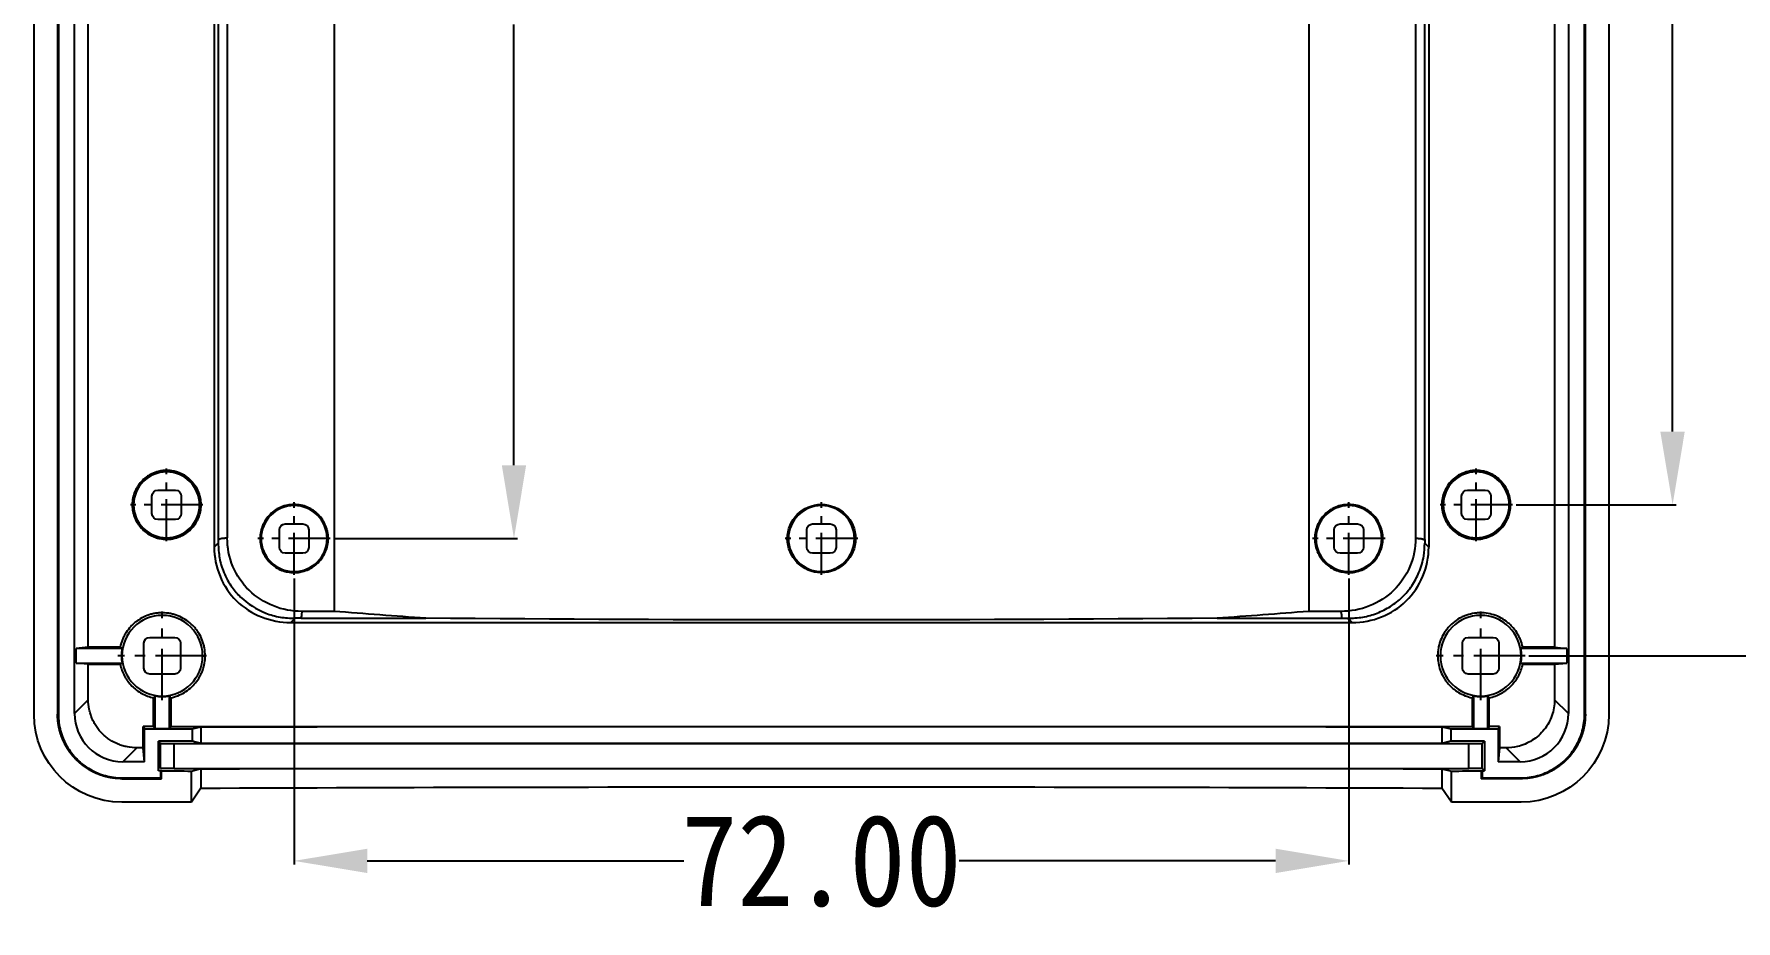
# Model space of a CAD drawing. Header units: millimetres. Extents: x 7899 to 8374, y 2483 to 2813.
# Drawn here: x 8099 to 8215.2, y 2612.4 to 2673 of the extents above; entities that cross this region are included whole.
import ezdxf

# ---------------------------------------------------------------- set-up
doc = ezdxf.new("R2010")
doc.units = ezdxf.units.MM
doc.linetypes.add('CENTER', pattern=[50.8, 31.75, -6.35, 6.35, -6.35])
doc.layers.add('4', color=7, linetype='Continuous')
doc.styles.add('FFS', font='SIMFANG.TTF', dxfattribs={"width": 0.9})
doc.styles.get("Standard").update_dxf_attribs({"font": 'arial.ttf', "width": 0.9})
doc.dimstyles.get("Standard").update_dxf_attribs({"dimtxt": 3, "dimasz": 0.1875, "dimexe": 0.66, "dimexo": 1, "dimgap": 0.09, "dimtad": 0, "dimdsep": 46, "dimtxsty": 'Standard', "dimcen": 0.09, "dimazin": 2, "dimtp": 0.01, "dimtm": 0.01, "dimtfac": 1, "dimtofl": 0, "dimtmove": 0, "dimatfit": 3, "dimfxl": 0, "dimtolj": 1, "dimarcsym": 0})

# ---------------------------------------------------------------- blocks, each defined once
blk = doc.blocks.new('*D108')
at = {"color": 6, "lineweight": -2}
for p, q in [((8116.79, 2635.82), (8116.79, 2616.29)), ((8188.79, 2635.82), (8188.79, 2616.29)), ((8121.79, 2616.54), (8143.4, 2616.54)), ((8183.79, 2616.54), (8162.18, 2616.54))]:
    blk.add_line(p, q, dxfattribs=at)
at = {"color": 6}
for points in [[(8121.79, 2617.37), (8121.79, 2615.71), (8116.79, 2616.54)], [(8183.79, 2617.37), (8183.79, 2615.71), (8188.79, 2616.54)]]:
    blk.add_solid(points, dxfattribs=at)
at = {"layer": 'Defpoints', "color": 0}
for p in [(8116.79, 2636.07), (8188.79, 2636.07), (8116.79, 2616.54)]:
    blk.add_point(p, dxfattribs=at)
at = {"color": 4, "insert": (8152.79, 2616.54), "char_height": 6.25, "attachment_point": 5, "style": 'FFS'}
blk.add_mtext('\\A1;72.00', dxfattribs=at)
blk = doc.blocks.new('*D110')
at = {"color": 6, "lineweight": -2}
for p, q in [((8119.51, 2727.55), (8132.05, 2727.55)), ((8131.8, 2722.55), (8131.8, 2692.44)), ((8131.8, 2643.55), (8131.8, 2673.65)), ((8119.51, 2638.55), (8132.05, 2638.55))]:
    blk.add_line(p, q, dxfattribs=at)
at = {"color": 6}
for points in [[(8130.97, 2722.55), (8132.63, 2722.55), (8131.8, 2727.55)], [(8130.97, 2643.55), (8132.63, 2643.55), (8131.8, 2638.55)]]:
    blk.add_solid(points, dxfattribs=at)
at = {"layer": 'Defpoints', "color": 0}
for p in [(8119.26, 2727.55), (8131.8, 2727.55), (8119.26, 2638.55)]:
    blk.add_point(p, dxfattribs=at)
at = {"color": 4, "insert": (8131.8, 2683.05), "char_height": 6.25, "attachment_point": 5, "rotation": 90, "style": 'FFS'}
blk.add_mtext('\\A1;89.00', dxfattribs=at)
blk = doc.blocks.new('*D112')
at = {"color": 6, "lineweight": -2}
for p, q in [((8200.21, 2768.25), (8211.14, 2768.25)), ((8210.89, 2763.25), (8210.89, 2715.83)), ((8210.89, 2645.85), (8210.89, 2693.27)), ((8200.21, 2640.85), (8211.14, 2640.85))]:
    blk.add_line(p, q, dxfattribs=at)
at = {"color": 6}
for points in [[(8210.05, 2763.25), (8211.72, 2763.25), (8210.89, 2768.25)], [(8210.05, 2645.85), (8211.72, 2645.85), (8210.89, 2640.85)]]:
    blk.add_solid(points, dxfattribs=at)
at = {"layer": 'Defpoints', "color": 0}
for p in [(8199.96, 2768.25), (8199.96, 2640.85), (8210.89, 2640.85)]:
    blk.add_point(p, dxfattribs=at)
at = {"color": 4, "insert": (8210.89, 2704.55), "char_height": 6.25, "attachment_point": 5, "rotation": 90, "style": 'FFS'}
blk.add_mtext('\\A1;127.40', dxfattribs=at)
blk = doc.blocks.new('*D113')
at = {"color": 6, "lineweight": -2}
for p, q in [((8201.07, 2778.55), (8219.79, 2778.55)), ((8219.54, 2773.55), (8219.54, 2704.43)), ((8219.54, 2635.55), (8219.54, 2681.88)), ((8201.07, 2630.55), (8219.79, 2630.55))]:
    blk.add_line(p, q, dxfattribs=at)
at = {"color": 6}
for points in [[(8218.7, 2773.55), (8220.37, 2773.55), (8219.54, 2778.55)], [(8218.7, 2635.55), (8220.37, 2635.55), (8219.54, 2630.55)]]:
    blk.add_solid(points, dxfattribs=at)
at = {"layer": 'Defpoints', "color": 0}
for p in [(8200.82, 2778.55), (8219.54, 2778.55), (8200.82, 2630.55)]:
    blk.add_point(p, dxfattribs=at)
at = {"color": 4, "insert": (8219.54, 2693.15), "char_height": 6.25, "attachment_point": 5, "rotation": 90, "style": 'FFS'}
blk.add_mtext('\\A1;148.00', dxfattribs=at)

msp = doc.modelspace()

# ---------------------------------------------------------------- linework, layer by layer
at = {"layer": '4', "color": 7}
for p, q in [((8099.039, 2626.54), (8099.039, 2782.556)), ((8100.643, 2782.549), (8100.643, 2626.547)), ((8100.703, 2782.549), (8100.703, 2626.547)), ((8204.875, 2626.547), (8204.875, 2782.549)), ((8204.935, 2626.547), (8204.935, 2782.549)), ((8206.539, 2782.556), (8206.539, 2626.54)), ((8111.334, 2733.022), (8111.334, 2637.967)), ((8111.612, 2732.94), (8111.612, 2638.472)), ((8112.233, 2732.917), (8112.233, 2638.585)), ((8119.525, 2732.917), (8119.525, 2633.578)), ((8186.052, 2732.917), (8186.052, 2633.578)), ((8193.345, 2732.917), (8193.345, 2638.585)), ((8193.966, 2638.472), (8193.966, 2732.94)), ((8194.243, 2733.022), (8194.243, 2637.967)), ((8101.803, 2626.607), (8101.803, 2699.71)), ((8102.739, 2631.131), (8102.739, 2699.554)), ((8202.839, 2699.554), (8202.839, 2631.131)), ((8203.775, 2699.71), (8203.775, 2626.607)), ((8105.839, 2640.848), (8105.743, 2640.848)), ((8107.089, 2640.248), (8107.089, 2641.448)), ((8107.489, 2641.848), (8108.689, 2641.848)), ((8109.089, 2641.448), (8109.089, 2640.248)), ((8110.339, 2640.848), (8110.441, 2640.848)), ((8195.239, 2640.848), (8195.136, 2640.848)), ((8196.489, 2640.248), (8196.489, 2641.448)), ((8196.889, 2641.848), (8198.089, 2641.848)), ((8198.489, 2641.448), (8198.489, 2640.248)), ((8199.739, 2640.848), (8199.835, 2640.848)), ((8108.689, 2639.848), (8107.489, 2639.848)), ((8116.189, 2639.545), (8117.389, 2639.545)), ((8152.189, 2639.545), (8153.389, 2639.545)), ((8188.189, 2639.545), (8189.389, 2639.545)), ((8198.089, 2639.848), (8196.889, 2639.848)), ((8114.539, 2638.545), (8114.466, 2638.545)), ((8115.789, 2637.945), (8115.789, 2639.145)), ((8117.789, 2639.145), (8117.789, 2637.945)), ((8119.039, 2638.545), (8119.117, 2638.545)), ((8150.539, 2638.545), (8150.46, 2638.545)), ((8151.789, 2637.945), (8151.789, 2639.145)), ((8153.789, 2639.145), (8153.789, 2637.945)), ((8155.039, 2638.545), (8155.117, 2638.545)), ((8186.539, 2638.545), (8186.461, 2638.545)), ((8187.789, 2637.945), (8187.789, 2639.145)), ((8189.789, 2639.145), (8189.789, 2637.945)), ((8191.039, 2638.545), (8191.112, 2638.545)), ((8117.389, 2637.545), (8116.189, 2637.545)), ((8153.389, 2637.545), (8152.189, 2637.545)), ((8189.389, 2637.545), (8188.189, 2637.545)), ((8106.539, 2629.698), (8106.539, 2631.398)), ((8106.939, 2631.798), (8108.639, 2631.798)), ((8109.039, 2631.398), (8109.039, 2629.698)), ((8196.539, 2629.698), (8196.539, 2631.398)), ((8196.939, 2631.798), (8198.639, 2631.798)), ((8199.039, 2631.398), (8199.039, 2629.698)), ((8102.739, 2631.131), (8101.908, 2631.048)), ((8105.047, 2631.048), (8101.908, 2631.048)), ((8101.908, 2630.048), (8101.908, 2631.048)), ((8105.036, 2630.548), (8105.002, 2630.548)), ((8110.541, 2630.548), (8110.72, 2630.548)), ((8195.036, 2630.548), (8194.857, 2630.548)), ((8203.67, 2631.048), (8200.531, 2631.048)), ((8200.541, 2630.548), (8200.576, 2630.548)), ((8202.839, 2631.131), (8203.67, 2631.048)), ((8203.67, 2631.048), (8203.67, 2630.048)), ((8101.908, 2630.048), (8105.047, 2630.048)), ((8102.739, 2629.965), (8101.908, 2630.048)), ((8102.739, 2627.543), (8102.739, 2629.965)), ((8108.639, 2629.298), (8106.939, 2629.298)), ((8198.639, 2629.298), (8196.939, 2629.298)), ((8200.531, 2630.048), (8203.67, 2630.048)), ((8202.839, 2629.965), (8203.67, 2630.048)), ((8202.839, 2629.965), (8202.839, 2627.543)), ((8101.803, 2626.607), (8102.739, 2627.543)), ((8107.204, 2625.707), (8107.204, 2627.678)), ((8107.289, 2627.806), (8107.289, 2625.565)), ((8108.289, 2625.565), (8108.289, 2627.806)), ((8108.374, 2627.677), (8108.374, 2625.708)), ((8197.203, 2627.677), (8197.203, 2625.708)), ((8197.289, 2627.806), (8197.289, 2625.565)), ((8198.289, 2625.565), (8198.289, 2627.806)), ((8198.374, 2625.707), (8198.374, 2627.678)), ((8203.775, 2626.607), (8202.839, 2627.543)), ((8100.643, 2626.547), (8100.703, 2626.547)), ((8106.494, 2624.265), (8106.494, 2625.707)), ((8106.494, 2625.707), (8106.589, 2625.548)), ((8107.204, 2625.707), (8107.289, 2625.565)), ((8108.374, 2625.708), (8108.289, 2625.565)), ((8109.829, 2625.548), (8110.43, 2625.698)), ((8110.43, 2625.698), (8110.43, 2624.559)), ((8195.148, 2625.698), (8195.148, 2624.559)), ((8195.148, 2625.698), (8195.749, 2625.548)), ((8197.203, 2625.708), (8197.289, 2625.565)), ((8198.374, 2625.707), (8198.289, 2625.565)), ((8199.084, 2625.707), (8198.989, 2625.548)), ((8199.084, 2625.707), (8199.084, 2624.265)), ((8204.935, 2626.547), (8204.875, 2626.547)), ((8106.589, 2625.548), (8109.829, 2625.548)), ((8106.589, 2623.312), (8106.589, 2625.548)), ((8108.289, 2625.565), (8107.289, 2625.565)), ((8107.529, 2622.678), (8107.529, 2624.707)), ((8107.681, 2622.84), (8107.681, 2624.556)), ((8108.6, 2622.848), (8108.6, 2624.548)), ((8109.829, 2625.548), (8109.829, 2624.709)), ((8110.43, 2624.559), (8109.829, 2624.709)), ((8195.749, 2624.709), (8195.148, 2624.559)), ((8195.749, 2625.548), (8198.989, 2625.548)), ((8195.749, 2625.548), (8195.749, 2624.709)), ((8196.978, 2622.848), (8196.978, 2624.548)), ((8198.289, 2625.565), (8197.289, 2625.565)), ((8197.897, 2624.556), (8198.048, 2624.707)), ((8197.897, 2622.84), (8197.897, 2624.556)), ((8198.048, 2624.707), (8198.048, 2622.688)), ((8198.989, 2625.548), (8198.989, 2623.312)), ((8105.098, 2623.312), (8106.05, 2624.263)), ((8106.589, 2623.312), (8105.098, 2623.312)), ((8106.589, 2623.312), (8106.494, 2624.265)), ((8199.084, 2624.265), (8198.989, 2623.312)), ((8200.479, 2623.312), (8198.989, 2623.312)), ((8199.528, 2624.263), (8200.479, 2623.312)), ((8105.038, 2622.212), (8107.689, 2622.212)), ((8105.038, 2622.152), (8105.038, 2622.212)), ((8105.038, 2622.152), (8107.749, 2622.152)), ((8107.749, 2622.678), (8107.529, 2622.678)), ((8107.689, 2622.212), (8107.689, 2622.678)), ((8107.749, 2622.152), (8107.689, 2622.212)), ((8107.749, 2622.152), (8107.749, 2622.678)), ((8109.789, 2620.548), (8109.789, 2622.677)), ((8110.43, 2622.836), (8110.43, 2621.51)), ((8195.148, 2622.836), (8195.789, 2622.677)), ((8195.148, 2622.836), (8195.148, 2621.51)), ((8195.789, 2620.548), (8195.789, 2622.677)), ((8197.829, 2622.678), (8197.889, 2622.688)), ((8197.829, 2622.678), (8197.829, 2622.152)), ((8197.829, 2622.152), (8197.889, 2622.212)), ((8200.54, 2622.152), (8197.829, 2622.152)), ((8197.889, 2622.688), (8197.889, 2622.212)), ((8197.889, 2622.688), (8198.048, 2622.688)), ((8197.889, 2622.212), (8200.54, 2622.212)), ((8197.897, 2622.84), (8198.048, 2622.688)), ((8200.54, 2622.152), (8200.54, 2622.212)), ((8110.43, 2621.51), (8109.789, 2620.548)), ((8195.789, 2620.548), (8195.148, 2621.51)), ((8109.789, 2620.548), (8105.031, 2620.548)), ((8200.547, 2620.548), (8195.789, 2620.548))]:
    msp.add_line(p, q, dxfattribs=at)
at = {"layer": '4', "color": 1, "linetype": 'CENTER', "ltscale": 0.089998}
for p, q in [((8108.089, 2638.373), (8108.089, 2643.323)), ((8197.489, 2638.373), (8197.489, 2643.323)), ((8110.564, 2640.848), (8105.614, 2640.848)), ((8199.964, 2640.848), (8195.014, 2640.848))]:
    msp.add_line(p, q, dxfattribs=at)
at = {"layer": '4', "color": 1, "linetype": 'CENTER', "ltscale": 0.090006}
for p, q in [((8116.789, 2636.07), (8116.789, 2641.021)), ((8152.789, 2636.07), (8152.789, 2641.021)), ((8188.789, 2636.07), (8188.789, 2641.021)), ((8119.264, 2638.545), (8114.314, 2638.545)), ((8155.264, 2638.545), (8150.314, 2638.545)), ((8191.264, 2638.545), (8186.314, 2638.545))]:
    msp.add_line(p, q, dxfattribs=at)
at = {"layer": '4', "color": 1, "linetype": 'CENTER', "ltscale": 0.110105}
for p, q in [((8107.789, 2627.52), (8107.789, 2633.576)), ((8197.789, 2627.52), (8197.789, 2633.576)), ((8110.817, 2630.548), (8104.761, 2630.548)), ((8200.817, 2630.548), (8194.761, 2630.548))]:
    msp.add_line(p, q, dxfattribs=at)
at = {"layer": '4', "color": 7}
for centre, radius, start, end in [((8108.089, 2640.848), 2.25, 0, 180), ((8197.489, 2640.848), 2.25, 0, 180), ((8108.089, 2640.848), 2.25, 180, 0), ((8116.789, 2638.545), 2.25, 0, 180), ((8152.789, 2638.545), 2.25, 0, 180), ((8188.789, 2638.545), 2.25, 0, 180), ((8197.489, 2640.848), 2.25, 180, 0), ((8116.789, 2638.545), 2.25, 180, 0), ((8152.789, 2638.545), 2.25, 180, 0), ((8188.789, 2638.545), 2.25, 180, 0), ((8107.789, 2630.548), 2.753, 0, 180), ((8197.789, 2630.548), 2.753, 0, 180), ((8107.789, 2630.548), 2.787, 169.66527, 180), ((8107.789, 2630.548), 2.787, 180, 190.33473), ((8107.789, 2630.548), 2.753, 180, 0), ((8197.789, 2630.548), 2.753, 180, 0), ((8197.789, 2630.548), 2.787, 0, 10.33473), ((8197.789, 2630.548), 2.787, 349.66527, 0), ((8107.789, 2630.548), 2.787, 259.66527, 280.33473), ((8197.789, 2630.548), 2.787, 259.66527, 280.33473), ((8153.171, -59346.844), 61971.568, 89.958509, 89.960635), ((8153.169, 64597.753), 61975.091, 270.039402, 270.041288)]:
    msp.add_arc(centre, radius, start, end, dxfattribs=at)
at = {"layer": '4', "color": 7, "extrusion": (0, 0, -1)}
for centre, radius, start, end in [((-8107.489, 2641.448), 0.4, 0, 90), ((-8108.689, 2641.448), 0.4, 90, 180), ((-8152.789, 2638.545), 2.329, 0, 180), ((-8196.889, 2641.448), 0.4, 0, 90), ((-8198.089, 2641.448), 0.4, 90, 180), ((-8108.689, 2640.248), 0.4, 180, 270), ((-8116.189, 2639.145), 0.4, 0, 90), ((-8117.389, 2639.145), 0.4, 90, 180), ((-8152.189, 2639.145), 0.4, 0, 90), ((-8153.389, 2639.145), 0.4, 90, 180), ((-8188.189, 2639.145), 0.4, 0, 90), ((-8189.389, 2639.145), 0.4, 90, 180), ((-8198.089, 2640.248), 0.4, 180, 270), ((-8152.789, 2638.545), 2.329, 180, 0), ((-8117.389, 2637.945), 0.4, 180, 270), ((-8153.389, 2637.945), 0.4, 180, 270), ((-8189.389, 2637.945), 0.4, 180, 270), ((-8106.939, 2631.398), 0.4, 0, 90), ((-8108.639, 2631.398), 0.4, 90, 180), ((-8196.939, 2631.398), 0.4, 0, 90), ((-8198.639, 2631.398), 0.4, 90, 180), ((-8108.639, 2629.698), 0.4, 180, 270), ((-8198.639, 2629.698), 0.4, 180, 270)]:
    msp.add_arc(centre, radius, start, end, dxfattribs=at)
at = {"layer": '4', "color": 7, "extrusion": (3.74923e-32, 1.22461e-16, -1)}
for centre in [(-8107.489, 2640.248), (-8196.889, 2640.248), (-8116.189, 2637.945), (-8152.189, 2637.945), (-8188.189, 2637.945), (-8106.939, 2629.698), (-8196.939, 2629.698)]:
    msp.add_arc(centre, 0.4, 270, 0, dxfattribs=at)
for centre, major_axis, ratio, start_param, end_param in [((8152.786, 5846.016), (0, -3213.027), 0.984808, 6.2746503, 6.2917185), ((8152.789, 2620.948), (-547.3, 0), 0.008727, 1.4895551, 1.6520375), ((8152.789, 2620.948), (-546, 0), 0.008727, 1.4931376, 1.648455), ((8152.789, 2592.981), (-546, 0), 0.052408, 1.4931376, 1.648455)]:
    msp.add_ellipse(centre, major_axis=major_axis, ratio=ratio, start_param=start_param, end_param=end_param, dxfattribs=at)
at = {"layer": '4', "color": 7}
for centre, major_axis, ratio, start_param, end_param in [((8152.789, 2628.277), (547.292, 0), 0.005236, 1.6583721, 1.6623748), ((8152.789, 2628.277), (547.292, 0), 0.005236, 1.4792178, 1.4832206), ((8152.789, 2632.818), (547.292, 0), 0.005236, 4.6208105, 4.6248132), ((8152.789, 2632.818), (547.292, 0), 0.005236, 4.7999647, 4.8039675), ((8105.107, 2626.616), (-2.34, -2.34), 0.997265, 5.4991567, 7.0672139), ((8152.789, 2620.948), (547.28, 0), 0.008727, 1.6541869, 1.6554891), ((8152.789, 2620.948), (547.28, 0), 0.008727, 1.4861035, 1.4874057), ((8200.47, 2626.616), (2.34, -2.34), 0.997265, 5.4991567, 7.0672139), ((8152.79, 2595.763), (-546.566, 0), 0.052336, 4.7971943, 4.7980097), ((8152.788, 2595.763), (-546.566, 0), 0.052336, 4.6267683, 4.6275837)]:
    msp.add_ellipse(centre, major_axis=major_axis, ratio=ratio, start_param=start_param, end_param=end_param, dxfattribs=at)
at = {"layer": '4', "color": 7, "extrusion": (0, 0, -1)}
for centre, major_axis in [((8105.047, 2626.556), (-4.254, -4.254)), ((8200.531, 2626.556), (4.254, -4.254))]:
    msp.add_ellipse(centre, major_axis=major_axis, ratio=0.997265, start_param=5.4991567, end_param=7.0672139, dxfattribs=at)
at = {"layer": '4', "color": 7}
for points, degree, knots in [([(8110.441, 2640.848), (8110.441, 2641.003), (8110.426, 2641.156), (8110.381, 2641.382), (8110.363, 2641.456), (8110.318, 2641.604), (8110.291, 2641.677), (8110.203, 2641.891), (8110.13, 2642.026), (8110.002, 2642.218), (8109.956, 2642.28), (8109.858, 2642.399), (8109.806, 2642.456), (8109.643, 2642.619), (8109.525, 2642.716), (8109.332, 2642.845), (8109.266, 2642.884), (8109.13, 2642.957), (8108.992, 2643.022), (8108.848, 2643.074), (8108.701, 2643.118), (8108.625, 2643.137), (8108.398, 2643.182), (8108.246, 2643.197), (8108.017, 2643.197), (8107.94, 2643.193), (8107.786, 2643.178), (8107.71, 2643.167), (8107.484, 2643.122), (8107.338, 2643.078), (8107.125, 2642.99), (8107.055, 2642.957), (8106.919, 2642.884), (8106.853, 2642.845), (8106.662, 2642.718), (8106.543, 2642.621), (8106.324, 2642.402), (8106.226, 2642.283), (8106.098, 2642.093), (8106.059, 2642.027), (8105.986, 2641.891), (8105.952, 2641.82), (8105.864, 2641.607), (8105.819, 2641.46), (8105.759, 2641.159), (8105.743, 2641.003), (8105.743, 2640.848)], 3, [0, 0, 0, 0, 0.0625, 0.0625, 0.09375, 0.09375, 0.125, 0.125, 0.1875, 0.1875, 0.21875, 0.21875, 0.25, 0.25, 0.3125, 0.3125, 0.34375, 0.34375, 0.375, 0.40625, 0.40625, 0.4375, 0.4375, 0.5, 0.5, 0.53125, 0.53125, 0.5625, 0.5625, 0.625, 0.625, 0.65625, 0.65625, 0.6875, 0.6875, 0.75, 0.75, 0.8125, 0.8125, 0.84375, 0.84375, 0.875, 0.875, 0.9375, 0.9375, 1, 1, 1, 1]), ([(8199.835, 2640.848), (8199.835, 2641.003), (8199.819, 2641.156), (8199.774, 2641.382), (8199.756, 2641.456), (8199.711, 2641.604), (8199.685, 2641.677), (8199.596, 2641.891), (8199.524, 2642.026), (8199.396, 2642.217), (8199.349, 2642.28), (8199.251, 2642.399), (8199.199, 2642.456), (8199.037, 2642.619), (8198.918, 2642.716), (8198.726, 2642.844), (8198.659, 2642.884), (8198.524, 2642.957), (8198.385, 2643.022), (8198.241, 2643.073), (8198.095, 2643.118), (8198.019, 2643.137), (8197.792, 2643.182), (8197.64, 2643.197), (8197.411, 2643.197), (8197.334, 2643.193), (8197.18, 2643.178), (8197.104, 2643.167), (8196.878, 2643.122), (8196.732, 2643.078), (8196.519, 2642.99), (8196.448, 2642.957), (8196.312, 2642.885), (8196.247, 2642.845), (8196.056, 2642.718), (8195.937, 2642.621), (8195.717, 2642.402), (8195.62, 2642.283), (8195.492, 2642.093), (8195.452, 2642.027), (8195.379, 2641.891), (8195.346, 2641.821), (8195.257, 2641.607), (8195.212, 2641.46), (8195.152, 2641.159), (8195.136, 2641.003), (8195.136, 2640.848)], 3, [0, 0, 0, 0, 0.0625, 0.0625, 0.09375, 0.09375, 0.125, 0.125, 0.1875, 0.1875, 0.21875, 0.21875, 0.25, 0.25, 0.3125, 0.3125, 0.34375, 0.34375, 0.375, 0.40625, 0.40625, 0.4375, 0.4375, 0.5, 0.5, 0.53125, 0.53125, 0.5625, 0.5625, 0.625, 0.625, 0.65625, 0.65625, 0.6875, 0.6875, 0.75, 0.75, 0.8125, 0.8125, 0.84375, 0.84375, 0.875, 0.875, 0.9375, 0.9375, 1, 1, 1, 1]), ([(8105.743, 2640.848), (8105.743, 2640.692), (8105.758, 2640.54), (8105.803, 2640.314), (8105.822, 2640.24), (8105.867, 2640.092), (8105.893, 2640.018), (8105.982, 2639.805), (8106.054, 2639.67), (8106.182, 2639.478), (8106.228, 2639.416), (8106.327, 2639.296), (8106.378, 2639.239), (8106.541, 2639.077), (8106.659, 2638.98), (8106.852, 2638.851), (8106.918, 2638.811), (8107.054, 2638.739), (8107.192, 2638.674), (8107.336, 2638.622), (8107.483, 2638.578), (8107.558, 2638.559), (8107.785, 2638.514), (8107.937, 2638.499), (8108.167, 2638.499), (8108.244, 2638.502), (8108.397, 2638.517), (8108.474, 2638.529), (8108.7, 2638.573), (8108.846, 2638.618), (8109.059, 2638.705), (8109.129, 2638.739), (8109.265, 2638.811), (8109.331, 2638.851), (8109.522, 2638.978), (8109.641, 2639.075), (8109.86, 2639.294), (8109.958, 2639.412), (8110.086, 2639.603), (8110.126, 2639.669), (8110.198, 2639.805), (8110.232, 2639.875), (8110.321, 2640.089), (8110.365, 2640.236), (8110.426, 2640.537), (8110.441, 2640.692), (8110.441, 2640.848)], 3, [0, 0, 0, 0, 0.0625, 0.0625, 0.09375, 0.09375, 0.125, 0.125, 0.1875, 0.1875, 0.21875, 0.21875, 0.25, 0.25, 0.3125, 0.3125, 0.34375, 0.34375, 0.375, 0.40625, 0.40625, 0.4375, 0.4375, 0.5, 0.5, 0.53125, 0.53125, 0.5625, 0.5625, 0.625, 0.625, 0.65625, 0.65625, 0.6875, 0.6875, 0.75, 0.75, 0.8125, 0.8125, 0.84375, 0.84375, 0.875, 0.875, 0.9375, 0.9375, 1, 1, 1, 1]), ([(8119.117, 2638.545), (8119.117, 2638.699), (8119.102, 2638.85), (8119.057, 2639.074), (8119.039, 2639.147), (8118.995, 2639.293), (8118.969, 2639.366), (8118.881, 2639.577), (8118.809, 2639.711), (8118.64, 2639.964), (8118.542, 2640.084), (8118.328, 2640.298), (8118.21, 2640.394), (8118.02, 2640.522), (8117.954, 2640.561), (8117.82, 2640.633), (8117.682, 2640.697), (8117.54, 2640.749), (8117.394, 2640.793), (8117.32, 2640.811), (8117.095, 2640.856), (8116.944, 2640.871), (8116.717, 2640.871), (8116.641, 2640.867), (8116.489, 2640.852), (8116.413, 2640.841), (8116.19, 2640.797), (8116.045, 2640.753), (8115.834, 2640.666), (8115.764, 2640.633), (8115.629, 2640.561), (8115.564, 2640.522), (8115.375, 2640.396), (8115.258, 2640.3), (8115.041, 2640.083), (8114.944, 2639.966), (8114.817, 2639.777), (8114.778, 2639.712), (8114.706, 2639.577), (8114.673, 2639.508), (8114.585, 2639.296), (8114.541, 2639.151), (8114.481, 2638.853), (8114.466, 2638.699), (8114.466, 2638.545)], 3, [0, 0, 0, 0, 0.0625, 0.0625, 0.09375, 0.09375, 0.125, 0.125, 0.1875, 0.1875, 0.25, 0.25, 0.3125, 0.3125, 0.34375, 0.34375, 0.375, 0.40625, 0.40625, 0.4375, 0.4375, 0.5, 0.5, 0.53125, 0.53125, 0.5625, 0.5625, 0.625, 0.625, 0.65625, 0.65625, 0.6875, 0.6875, 0.75, 0.75, 0.8125, 0.8125, 0.84375, 0.84375, 0.875, 0.875, 0.9375, 0.9375, 1, 1, 1, 1]), ([(8191.112, 2638.545), (8191.112, 2638.699), (8191.097, 2638.85), (8191.052, 2639.074), (8191.034, 2639.147), (8190.989, 2639.293), (8190.963, 2639.366), (8190.876, 2639.577), (8190.804, 2639.711), (8190.635, 2639.964), (8190.537, 2640.083), (8190.322, 2640.298), (8190.205, 2640.394), (8190.015, 2640.521), (8189.949, 2640.561), (8189.814, 2640.633), (8189.677, 2640.697), (8189.535, 2640.748), (8189.389, 2640.793), (8189.315, 2640.811), (8189.09, 2640.856), (8188.939, 2640.871), (8188.712, 2640.871), (8188.636, 2640.867), (8188.484, 2640.852), (8188.408, 2640.841), (8188.185, 2640.797), (8188.04, 2640.753), (8187.829, 2640.666), (8187.759, 2640.633), (8187.624, 2640.561), (8187.559, 2640.522), (8187.37, 2640.396), (8187.253, 2640.3), (8187.035, 2640.084), (8186.939, 2639.966), (8186.812, 2639.777), (8186.773, 2639.712), (8186.701, 2639.577), (8186.668, 2639.508), (8186.58, 2639.296), (8186.536, 2639.151), (8186.476, 2638.853), (8186.461, 2638.699), (8186.461, 2638.545)], 3, [0, 0, 0, 0, 0.0625, 0.0625, 0.09375, 0.09375, 0.125, 0.125, 0.1875, 0.1875, 0.25, 0.25, 0.3125, 0.3125, 0.34375, 0.34375, 0.375, 0.40625, 0.40625, 0.4375, 0.4375, 0.5, 0.5, 0.53125, 0.53125, 0.5625, 0.5625, 0.625, 0.625, 0.65625, 0.65625, 0.6875, 0.6875, 0.75, 0.75, 0.8125, 0.8125, 0.84375, 0.84375, 0.875, 0.875, 0.9375, 0.9375, 1, 1, 1, 1]), ([(8195.136, 2640.848), (8195.136, 2640.692), (8195.152, 2640.54), (8195.197, 2640.314), (8195.215, 2640.24), (8195.26, 2640.092), (8195.286, 2640.018), (8195.375, 2639.805), (8195.447, 2639.67), (8195.575, 2639.478), (8195.622, 2639.416), (8195.72, 2639.296), (8195.772, 2639.239), (8195.934, 2639.077), (8196.053, 2638.98), (8196.245, 2638.851), (8196.312, 2638.811), (8196.448, 2638.739), (8196.586, 2638.674), (8196.73, 2638.622), (8196.877, 2638.578), (8196.952, 2638.559), (8197.179, 2638.514), (8197.331, 2638.499), (8197.561, 2638.499), (8197.637, 2638.502), (8197.791, 2638.517), (8197.868, 2638.529), (8198.093, 2638.574), (8198.24, 2638.618), (8198.453, 2638.706), (8198.523, 2638.739), (8198.659, 2638.811), (8198.725, 2638.851), (8198.916, 2638.978), (8199.034, 2639.075), (8199.254, 2639.294), (8199.351, 2639.413), (8199.479, 2639.603), (8199.519, 2639.669), (8199.592, 2639.805), (8199.625, 2639.875), (8199.714, 2640.089), (8199.759, 2640.236), (8199.819, 2640.537), (8199.835, 2640.692), (8199.835, 2640.848)], 3, [0, 0, 0, 0, 0.0625, 0.0625, 0.09375, 0.09375, 0.125, 0.125, 0.1875, 0.1875, 0.21875, 0.21875, 0.25, 0.25, 0.3125, 0.3125, 0.34375, 0.34375, 0.375, 0.40625, 0.40625, 0.4375, 0.4375, 0.5, 0.5, 0.53125, 0.53125, 0.5625, 0.5625, 0.625, 0.625, 0.65625, 0.65625, 0.6875, 0.6875, 0.75, 0.75, 0.8125, 0.8125, 0.84375, 0.84375, 0.875, 0.875, 0.9375, 0.9375, 1, 1, 1, 1]), ([(8112.233, 2638.585), (8112.207, 2638.582), (8112.155, 2638.575), (8112.076, 2638.565), (8111.998, 2638.558), (8111.92, 2638.553), (8111.841, 2638.543), (8111.778, 2638.524), (8111.727, 2638.505), (8111.677, 2638.486), (8111.638, 2638.478), (8111.612, 2638.472)], 3, [0, 0, 0, 0, 0.1247094, 0.2494573, 0.3744999, 0.499739, 0.6244183, 0.7490594, 0.8117419, 0.8744952, 1, 1, 1, 1]), ([(8117.325, 2633.578), (8115.987, 2633.561), (8114.672, 2634.093), (8112.78, 2635.932), (8112.212, 2637.246), (8112.233, 2638.585)], 3, [0, 0, 0, 0, 0.5, 0.5, 1, 1, 1, 1]), ([(8114.466, 2638.545), (8114.466, 2638.392), (8114.481, 2638.24), (8114.526, 2638.017), (8114.544, 2637.944), (8114.588, 2637.797), (8114.614, 2637.725), (8114.702, 2637.513), (8114.774, 2637.38), (8114.942, 2637.127), (8115.041, 2637.007), (8115.255, 2636.793), (8115.372, 2636.697), (8115.563, 2636.569), (8115.629, 2636.53), (8115.763, 2636.458), (8115.9, 2636.393), (8116.043, 2636.342), (8116.188, 2636.298), (8116.263, 2636.279), (8116.488, 2636.235), (8116.638, 2636.22), (8116.866, 2636.22), (8116.941, 2636.223), (8117.094, 2636.238), (8117.17, 2636.25), (8117.393, 2636.294), (8117.538, 2636.338), (8117.749, 2636.425), (8117.819, 2636.458), (8117.953, 2636.53), (8118.019, 2636.569), (8118.208, 2636.695), (8118.325, 2636.791), (8118.542, 2637.007), (8118.639, 2637.125), (8118.765, 2637.314), (8118.805, 2637.379), (8118.877, 2637.513), (8118.91, 2637.583), (8118.998, 2637.795), (8119.042, 2637.94), (8119.102, 2638.238), (8119.117, 2638.392), (8119.117, 2638.545)], 3, [0, 0, 0, 0, 0.0625, 0.0625, 0.09375, 0.09375, 0.125, 0.125, 0.1875, 0.1875, 0.25, 0.25, 0.3125, 0.3125, 0.34375, 0.34375, 0.375, 0.40625, 0.40625, 0.4375, 0.4375, 0.5, 0.5, 0.53125, 0.53125, 0.5625, 0.5625, 0.625, 0.625, 0.65625, 0.65625, 0.6875, 0.6875, 0.75, 0.75, 0.8125, 0.8125, 0.84375, 0.84375, 0.875, 0.875, 0.9375, 0.9375, 1, 1, 1, 1]), ([(8186.461, 2638.545), (8186.461, 2638.392), (8186.476, 2638.24), (8186.52, 2638.017), (8186.539, 2637.944), (8186.583, 2637.797), (8186.609, 2637.725), (8186.697, 2637.513), (8186.768, 2637.38), (8186.937, 2637.127), (8187.035, 2637.007), (8187.25, 2636.793), (8187.367, 2636.697), (8187.558, 2636.569), (8187.624, 2636.53), (8187.758, 2636.458), (8187.895, 2636.393), (8188.038, 2636.342), (8188.183, 2636.298), (8188.258, 2636.279), (8188.483, 2636.235), (8188.633, 2636.22), (8188.861, 2636.22), (8188.937, 2636.223), (8189.089, 2636.238), (8189.165, 2636.25), (8189.388, 2636.294), (8189.533, 2636.338), (8189.744, 2636.425), (8189.814, 2636.458), (8189.948, 2636.53), (8190.013, 2636.569), (8190.202, 2636.695), (8190.32, 2636.791), (8190.537, 2637.007), (8190.634, 2637.125), (8190.76, 2637.314), (8190.799, 2637.379), (8190.871, 2637.513), (8190.905, 2637.583), (8190.992, 2637.795), (8191.036, 2637.94), (8191.096, 2638.238), (8191.112, 2638.392), (8191.112, 2638.545)], 3, [0, 0, 0, 0, 0.0625, 0.0625, 0.09375, 0.09375, 0.125, 0.125, 0.1875, 0.1875, 0.25, 0.25, 0.3125, 0.3125, 0.34375, 0.34375, 0.375, 0.40625, 0.40625, 0.4375, 0.4375, 0.5, 0.5, 0.53125, 0.53125, 0.5625, 0.5625, 0.625, 0.625, 0.65625, 0.65625, 0.6875, 0.6875, 0.75, 0.75, 0.8125, 0.8125, 0.84375, 0.84375, 0.875, 0.875, 0.9375, 0.9375, 1, 1, 1, 1]), ([(8193.345, 2638.585), (8193.366, 2637.244), (8192.796, 2635.932), (8190.908, 2634.093), (8189.589, 2633.561), (8188.253, 2633.578)], 3, [0, 0, 0, 0, 0.5, 0.5, 1, 1, 1, 1]), ([(8193.345, 2638.585), (8193.37, 2638.582), (8193.423, 2638.575), (8193.471, 2638.569), (8193.501, 2638.565), (8193.539, 2638.561), (8193.58, 2638.558), (8193.647, 2638.553), (8193.658, 2638.552), (8193.701, 2638.548), (8193.736, 2638.541), (8193.768, 2638.535), (8193.812, 2638.519), (8193.819, 2638.516), (8193.85, 2638.505), (8193.872, 2638.497), (8193.888, 2638.491), (8193.931, 2638.477), (8193.966, 2638.472)], 2, [0, 0, 0, 0.125, 0.125, 0.25, 0.25, 0.375, 0.375, 0.5, 0.5, 0.625, 0.625, 0.75, 0.75, 0.8125, 0.8125, 0.875, 0.875, 1, 1, 1]), ([(8111.334, 2637.967), (8111.334, 2636.593), (8111.896, 2635.245), (8113.833, 2633.348), (8115.188, 2632.813), (8116.559, 2632.813)], 3, [0, 0, 0, 0, 0.5, 0.5, 1, 1, 1, 1]), ([(8111.611, 2638.24), (8111.627, 2637.898), (8111.661, 2637.214), (8111.98, 2636.179), (8112.48, 2635.275), (8113.373, 2634.241), (8114.517, 2633.523), (8115.831, 2633.147), (8116.512, 2633.118), (8116.853, 2633.103)], 3, [0, 0, 0, 0, 0.1249403, 0.2502473, 0.3926411, 0.5002145, 0.7490392, 0.8744944, 1, 1, 1, 1]), ([(8188.724, 2633.103), (8189.064, 2633.117), (8189.743, 2633.146), (8190.73, 2633.429), (8191.648, 2633.886), (8192.456, 2634.521), (8193.122, 2635.309), (8193.632, 2636.26), (8193.926, 2637.259), (8193.954, 2637.945), (8193.967, 2638.24)], 3, [0, 0, 0, 0, 0.1248241, 0.2499105, 0.3743439, 0.4995395, 0.6240323, 0.7493184, 0.8921911, 1, 1, 1, 1]), ([(8189.019, 2632.813), (8190.39, 2632.813), (8191.739, 2633.344), (8193.68, 2635.242), (8194.243, 2636.592), (8194.243, 2637.967)], 3, [0, 0, 0, 0, 0.5, 0.5, 1, 1, 1, 1]), ([(8110.72, 2630.548), (8110.72, 2630.729), (8110.703, 2630.908), (8110.654, 2631.172), (8110.634, 2631.259), (8110.585, 2631.432), (8110.556, 2631.518), (8110.459, 2631.771), (8110.379, 2631.931), (8110.238, 2632.16), (8110.188, 2632.234), (8110.08, 2632.378), (8110.022, 2632.448), (8109.841, 2632.648), (8109.709, 2632.769), (8109.424, 2632.986), (8109.27, 2633.083), (8108.95, 2633.244), (8108.784, 2633.309), (8108.526, 2633.385), (8108.438, 2633.406), (8108.261, 2633.441), (8108.173, 2633.454), (8107.906, 2633.48), (8107.728, 2633.482), (8107.459, 2633.46), (8107.369, 2633.448), (8107.192, 2633.417), (8107.105, 2633.397), (8106.847, 2633.327), (8106.68, 2633.264), (8106.354, 2633.107), (8106.201, 2633.014), (8105.985, 2632.856), (8105.915, 2632.8), (8105.781, 2632.681), (8105.716, 2632.618), (8105.531, 2632.42), (8105.421, 2632.279), (8105.277, 2632.053), (8105.232, 2631.976), (8105.149, 2631.816), (8105.111, 2631.733), (8105.009, 2631.482), (8104.957, 2631.31), (8104.921, 2631.132)], 3, [0, 0, 0, 0, 0.0625, 0.0625, 0.09375, 0.09375, 0.125, 0.125, 0.1875, 0.1875, 0.21875, 0.21875, 0.25, 0.25, 0.3125, 0.3125, 0.375, 0.375, 0.4375, 0.4375, 0.46875, 0.46875, 0.5, 0.5, 0.5625, 0.5625, 0.59375, 0.59375, 0.625, 0.625, 0.6875, 0.6875, 0.75, 0.75, 0.78125, 0.78125, 0.8125, 0.8125, 0.875, 0.875, 0.90625, 0.90625, 0.9375, 0.9375, 1, 1, 1, 1]), ([(8117.325, 2633.578), (8117.322, 2633.548), (8117.313, 2633.469), (8117.3, 2633.346), (8117.286, 2633.219), (8117.277, 2633.14), (8117.273, 2633.105)], 3, [0, 0, 0, 0, 0.1926383, 0.5000023, 0.7819843, 1, 1, 1, 1]), ([(8200.657, 2631.132), (8200.621, 2631.31), (8200.569, 2631.481), (8200.468, 2631.73), (8200.431, 2631.811), (8200.349, 2631.971), (8200.303, 2632.05), (8200.157, 2632.278), (8200.048, 2632.419), (8199.864, 2632.615), (8199.8, 2632.677), (8199.666, 2632.797), (8199.595, 2632.854), (8199.378, 2633.014), (8199.225, 2633.106), (8198.903, 2633.262), (8198.733, 2633.326), (8198.388, 2633.42), (8198.212, 2633.452), (8197.944, 2633.474), (8197.854, 2633.478), (8197.674, 2633.476), (8197.584, 2633.472), (8197.318, 2633.445), (8197.143, 2633.411), (8196.883, 2633.336), (8196.798, 2633.307), (8196.631, 2633.241), (8196.549, 2633.204), (8196.31, 2633.084), (8196.158, 2632.989), (8195.87, 2632.77), (8195.738, 2632.649), (8195.558, 2632.451), (8195.501, 2632.382), (8195.393, 2632.238), (8195.341, 2632.163), (8195.199, 2631.933), (8195.12, 2631.772), (8195.023, 2631.522), (8194.994, 2631.437), (8194.945, 2631.264), (8194.924, 2631.175), (8194.874, 2630.909), (8194.857, 2630.729), (8194.857, 2630.548)], 3, [0, 0, 0, 0, 0.0625, 0.0625, 0.09375, 0.09375, 0.125, 0.125, 0.1875, 0.1875, 0.21875, 0.21875, 0.25, 0.25, 0.3125, 0.3125, 0.375, 0.375, 0.4375, 0.4375, 0.46875, 0.46875, 0.5, 0.5, 0.5625, 0.5625, 0.59375, 0.59375, 0.625, 0.625, 0.6875, 0.6875, 0.75, 0.75, 0.78125, 0.78125, 0.8125, 0.8125, 0.875, 0.875, 0.90625, 0.90625, 0.9375, 0.9375, 1, 1, 1, 1]), ([(8108.374, 2627.677), (8108.54, 2627.711), (8108.7, 2627.758), (8109.009, 2627.879), (8109.16, 2627.952), (8109.448, 2628.127), (8109.583, 2628.225), (8109.835, 2628.443), (8109.952, 2628.563), (8110.165, 2628.824), (8110.259, 2628.962), (8110.382, 2629.18), (8110.42, 2629.254), (8110.49, 2629.406), (8110.522, 2629.484), (8110.607, 2629.723), (8110.649, 2629.884), (8110.706, 2630.212), (8110.72, 2630.379), (8110.72, 2630.548)], 3, [0, 0, 0, 0, 0.125, 0.125, 0.25, 0.25, 0.375, 0.375, 0.5, 0.5, 0.625, 0.625, 0.6875, 0.6875, 0.75, 0.75, 0.875, 0.875, 1, 1, 1, 1]), ([(8194.857, 2630.548), (8194.857, 2630.379), (8194.872, 2630.212), (8194.929, 2629.884), (8194.971, 2629.721), (8195.085, 2629.403), (8195.155, 2629.251), (8195.278, 2629.034), (8195.322, 2628.963), (8195.416, 2628.825), (8195.467, 2628.757), (8195.627, 2628.562), (8195.744, 2628.442), (8195.932, 2628.279), (8195.998, 2628.227), (8196.133, 2628.129), (8196.203, 2628.082), (8196.42, 2627.952), (8196.569, 2627.879), (8196.878, 2627.758), (8197.038, 2627.711), (8197.203, 2627.677)], 3, [0, 0, 0, 0, 0.125, 0.125, 0.25, 0.25, 0.375, 0.375, 0.4375, 0.4375, 0.5, 0.5, 0.625, 0.625, 0.6875, 0.6875, 0.75, 0.75, 0.875, 0.875, 1, 1, 1, 1]), ([(8104.921, 2629.964), (8104.978, 2629.682), (8105.075, 2629.415), (8105.244, 2629.1), (8105.28, 2629.037), (8105.357, 2628.916), (8105.398, 2628.858), (8105.525, 2628.686), (8105.617, 2628.579), (8105.818, 2628.378), (8105.928, 2628.283), (8106.156, 2628.113), (8106.276, 2628.037), (8106.525, 2627.902), (8106.656, 2627.844), (8106.925, 2627.746), (8107.063, 2627.707), (8107.204, 2627.678)], 3, [0, 0, 0, 0, 0.25, 0.25, 0.3125, 0.3125, 0.375, 0.375, 0.5, 0.5, 0.625, 0.625, 0.75, 0.75, 0.875, 0.875, 1, 1, 1, 1]), ([(8198.374, 2627.678), (8198.655, 2627.736), (8198.922, 2627.832), (8199.236, 2628.001), (8199.298, 2628.037), (8199.419, 2628.114), (8199.477, 2628.155), (8199.648, 2628.282), (8199.756, 2628.374), (8199.907, 2628.525), (8199.955, 2628.577), (8200.049, 2628.686), (8200.094, 2628.742), (8200.222, 2628.914), (8200.298, 2629.033), (8200.433, 2629.283), (8200.491, 2629.414), (8200.59, 2629.684), (8200.628, 2629.823), (8200.657, 2629.964)], 3, [0, 0, 0, 0, 0.25, 0.25, 0.3125, 0.3125, 0.375, 0.375, 0.5, 0.5, 0.5625, 0.5625, 0.625, 0.625, 0.75, 0.75, 0.875, 0.875, 1, 1, 1, 1]), ([(8106.05, 2624.263), (8105.832, 2624.262), (8105.618, 2624.282), (8105.302, 2624.343), (8105.198, 2624.368), (8104.991, 2624.429), (8104.888, 2624.465), (8104.587, 2624.587), (8104.398, 2624.686), (8104.128, 2624.863), (8104.04, 2624.927), (8103.871, 2625.064), (8103.79, 2625.136), (8103.561, 2625.362), (8103.423, 2625.527), (8103.241, 2625.796), (8103.184, 2625.89), (8103.081, 2626.08), (8102.988, 2626.274), (8102.915, 2626.477), (8102.851, 2626.683), (8102.825, 2626.789), (8102.76, 2627.109), (8102.739, 2627.325), (8102.739, 2627.543)], 3, [0, 0, 0, 0, 0.125, 0.125, 0.1875, 0.1875, 0.25, 0.25, 0.375, 0.375, 0.4375, 0.4375, 0.5, 0.5, 0.625, 0.625, 0.6875, 0.6875, 0.75, 0.8125, 0.8125, 0.875, 0.875, 1, 1, 1, 1]), ([(8202.839, 2627.543), (8202.839, 2627.178), (8202.776, 2626.807), (8202.656, 2626.462), (8202.535, 2626.117), (8202.354, 2625.789), (8202.127, 2625.503), (8201.899, 2625.218), (8201.62, 2624.968), (8201.312, 2624.773), (8201.002, 2624.577), (8200.654, 2624.432), (8200.296, 2624.349), (8200.045, 2624.291), (8199.786, 2624.262), (8199.528, 2624.263)], 3, [0, 0, 0, 0, 0.2123406, 0.2123406, 0.2123406, 0.4246901, 0.4246901, 0.4246901, 0.6370257, 0.6370257, 0.6370257, 0.8508105, 0.8508105, 0.8508105, 1, 1, 1, 1]), ([(8105.038, 2622.152), (8104.605, 2622.152), (8104.181, 2622.236), (8103.757, 2622.32), (8103.356, 2622.486), (8102.956, 2622.651), (8102.596, 2622.892), (8102.236, 2623.132), (8101.929, 2623.438), (8101.624, 2623.744), (8101.383, 2624.105), (8101.143, 2624.464), (8100.977, 2624.865), (8100.811, 2625.265), (8100.727, 2625.69), (8100.643, 2626.114), (8100.643, 2626.547)], 2, [0, 0, 0, 0.125, 0.125, 0.25, 0.25, 0.375, 0.375, 0.5, 0.5, 0.625, 0.625, 0.75, 0.75, 0.875, 0.875, 1, 1, 1]), ([(8100.703, 2626.547), (8100.703, 2626.169), (8100.802, 2625.412), (8101.24, 2624.354), (8101.937, 2623.446), (8102.845, 2622.749), (8103.903, 2622.311), (8104.659, 2622.212), (8105.038, 2622.212)], 3, [0, 0, 0, 0, 0.1668575, 0.3334933, 0.5000008, 0.6665079, 0.8331429, 1, 1, 1, 1]), ([(8200.54, 2622.212), (8200.918, 2622.212), (8201.675, 2622.311), (8202.733, 2622.749), (8203.641, 2623.446), (8204.337, 2624.354), (8204.776, 2625.412), (8204.875, 2626.169), (8204.875, 2626.547)], 3, [0, 0, 0, 0, 0.1668575, 0.3334933, 0.5000008, 0.6665079, 0.8331429, 1, 1, 1, 1]), ([(8204.935, 2626.547), (8204.935, 2626.114), (8204.851, 2625.69), (8204.767, 2625.266), (8204.601, 2624.865), (8204.435, 2624.465), (8204.195, 2624.105), (8203.955, 2623.745), (8203.648, 2623.438), (8203.343, 2623.133), (8202.982, 2622.892), (8202.623, 2622.652), (8202.221, 2622.486), (8201.821, 2622.32), (8201.397, 2622.236), (8200.973, 2622.152), (8200.54, 2622.152)], 2, [0, 0, 0, 0.125, 0.125, 0.25, 0.25, 0.375, 0.375, 0.5, 0.5, 0.625, 0.625, 0.75, 0.75, 0.875, 0.875, 1, 1, 1]), ([(8107.68, 2624.557), (8107.683, 2624.554), (8107.702, 2624.554), (8107.74, 2624.553), (8107.778, 2624.552), (8107.835, 2624.551), (8107.905, 2624.551), (8107.976, 2624.55), (8108.063, 2624.549), (8108.158, 2624.549), (8108.254, 2624.548), (8108.36, 2624.548), (8108.47, 2624.548), (8108.513, 2624.548), (8108.556, 2624.548), (8108.6, 2624.548)], 3, [0, 0, 0, 0, 0.2279343, 0.2279343, 0.2279343, 0.4558688, 0.4558688, 0.4558688, 0.6837987, 0.6837987, 0.6837987, 0.9117199, 0.9117199, 0.9117199, 1, 1, 1, 1]), ([(8195.148, 2624.559), (8188.1, 2624.559), (8181.045, 2624.559), (8170.451, 2624.559), (8166.918, 2624.559), (8159.852, 2624.559), (8156.318, 2624.559), (8149.25, 2624.559), (8145.716, 2624.559), (8138.651, 2624.559), (8135.119, 2624.559), (8124.531, 2624.559), (8117.477, 2624.559), (8110.43, 2624.559)], 3, [0, 0, 0, 0, 0.25, 0.25, 0.375, 0.375, 0.5, 0.5, 0.625, 0.625, 0.75, 0.75, 1, 1, 1, 1]), ([(8196.978, 2624.548), (8197.089, 2624.548), (8197.201, 2624.548), (8197.303, 2624.548), (8197.405, 2624.549), (8197.501, 2624.549), (8197.583, 2624.55), (8197.664, 2624.55), (8197.733, 2624.551), (8197.785, 2624.552), (8197.836, 2624.553), (8197.871, 2624.554), (8197.885, 2624.555), (8197.89, 2624.555), (8197.894, 2624.554), (8197.898, 2624.557)], 3, [0, 0, 0, 0, 0.2279139, 0.2279139, 0.2279139, 0.4558276, 0.4558276, 0.4558276, 0.6837452, 0.6837452, 0.6837452, 0.9116711, 0.9116711, 0.9116711, 1, 1, 1, 1]), ([(8108.6, 2622.848), (8108.489, 2622.848), (8108.377, 2622.848), (8108.275, 2622.847), (8108.172, 2622.847), (8108.077, 2622.847), (8107.995, 2622.846), (8107.914, 2622.845), (8107.844, 2622.845), (8107.793, 2622.844), (8107.741, 2622.843), (8107.706, 2622.842), (8107.693, 2622.841), (8107.688, 2622.841), (8107.683, 2622.841), (8107.679, 2622.839)], 3, [0, 0, 0, 0, 0.227914, 0.227914, 0.227914, 0.4558277, 0.4558277, 0.4558277, 0.6837452, 0.6837452, 0.6837452, 0.9116712, 0.9116712, 0.9116712, 1, 1, 1, 1]), ([(8110.43, 2622.836), (8117.477, 2622.837), (8124.533, 2622.837), (8135.127, 2622.837), (8138.66, 2622.837), (8145.726, 2622.837), (8149.26, 2622.837), (8156.328, 2622.837), (8159.862, 2622.837), (8166.927, 2622.837), (8170.458, 2622.837), (8181.047, 2622.837), (8188.1, 2622.837), (8195.148, 2622.836)], 3, [0, 0, 0, 0, 0.25, 0.25, 0.375, 0.375, 0.5, 0.5, 0.625, 0.625, 0.75, 0.75, 1, 1, 1, 1]), ([(8197.898, 2622.839), (8197.895, 2622.842), (8197.876, 2622.842), (8197.838, 2622.843), (8197.8, 2622.844), (8197.743, 2622.844), (8197.672, 2622.845), (8197.602, 2622.846), (8197.515, 2622.846), (8197.419, 2622.847), (8197.324, 2622.847), (8197.217, 2622.848), (8197.108, 2622.848), (8197.065, 2622.848), (8197.021, 2622.848), (8196.978, 2622.848)], 3, [0, 0, 0, 0, 0.2279342, 0.2279342, 0.2279342, 0.4558688, 0.4558688, 0.4558688, 0.6837986, 0.6837986, 0.6837986, 0.9117198, 0.9117198, 0.9117198, 1, 1, 1, 1])]:
    msp.add_open_spline(points, degree=degree, knots=knots, dxfattribs=at)
for points, degree in [([(8111.612, 2638.472), (8111.612, 2638.395), (8111.611, 2638.318), (8111.611, 2638.24)], 3), ([(8193.966, 2638.472), (8193.966, 2638.395), (8193.966, 2638.318), (8193.967, 2638.24)], 3), ([(8111.334, 2637.967), (8111.611, 2638.24)], 1), ([(8193.967, 2638.24), (8194.243, 2637.967)], 1), ([(8116.559, 2632.813), (8116.657, 2632.909), (8116.755, 2633.006), (8116.853, 2633.103)], 3), ([(8116.559, 2632.812), (8128.635, 2632.813), (8152.789, 2632.814), (8176.942, 2632.813), (8189.019, 2632.813)], 3), ([(8117.273, 2633.105), (8117.133, 2633.105), (8116.993, 2633.104), (8116.853, 2633.103)], 3), ([(8117.273, 2633.105), (8120.114, 2633.105), (8122.951, 2633.105), (8125.785, 2633.105)], 3), ([(8119.525, 2633.578), (8118.792, 2633.578), (8118.058, 2633.578), (8117.325, 2633.578)], 3), ([(8125.785, 2633.105), (8123.698, 2633.247), (8121.611, 2633.405), (8119.525, 2633.578)], 3), ([(8186.052, 2633.578), (8183.967, 2633.405), (8181.881, 2633.247), (8179.793, 2633.106)], 3), ([(8179.793, 2633.105), (8182.631, 2633.105), (8185.471, 2633.105), (8188.315, 2633.105)], 3), ([(8188.253, 2633.578), (8187.519, 2633.578), (8186.786, 2633.578), (8186.052, 2633.578)], 3), ([(8188.253, 2633.578), (8188.273, 2633.421), (8188.294, 2633.263), (8188.315, 2633.105)], 3), ([(8188.315, 2633.105), (8188.451, 2633.105), (8188.588, 2633.104), (8188.724, 2633.103)], 3), ([(8188.724, 2633.103), (8188.823, 2633.006), (8188.921, 2632.909), (8189.019, 2632.813)], 3), ([(8105.047, 2631.048), (8105.033, 2631.057), (8105.005, 2631.076), (8104.963, 2631.104), (8104.935, 2631.123), (8104.921, 2631.132)], 3), ([(8200.657, 2631.132), (8200.643, 2631.123), (8200.615, 2631.104), (8200.573, 2631.076), (8200.545, 2631.057), (8200.531, 2631.048)], 3), ([(8104.921, 2629.964), (8104.935, 2629.973), (8104.963, 2629.992), (8105.005, 2630.02), (8105.033, 2630.039), (8105.047, 2630.048)], 3), ([(8200.531, 2630.048), (8200.545, 2630.039), (8200.573, 2630.02), (8200.615, 2629.992), (8200.643, 2629.973), (8200.657, 2629.964)], 3), ([(8107.289, 2627.806), (8107.279, 2627.792), (8107.261, 2627.763), (8107.232, 2627.721), (8107.213, 2627.692), (8107.204, 2627.678)], 3), ([(8108.374, 2627.677), (8108.365, 2627.692), (8108.346, 2627.72), (8108.317, 2627.763), (8108.298, 2627.792), (8108.289, 2627.806)], 3), ([(8197.289, 2627.806), (8197.279, 2627.792), (8197.26, 2627.763), (8197.232, 2627.72), (8197.213, 2627.692), (8197.203, 2627.677)], 3), ([(8198.374, 2627.678), (8198.364, 2627.692), (8198.345, 2627.721), (8198.317, 2627.763), (8198.298, 2627.792), (8198.289, 2627.806)], 3), ([(8109.829, 2624.709), (8109.062, 2624.708), (8108.296, 2624.708), (8107.529, 2624.707)], 3), ([(8107.529, 2624.707), (8107.58, 2624.657), (8107.63, 2624.606), (8107.681, 2624.556)], 3), ([(8108.6, 2624.548), (8123.33, 2624.548), (8152.789, 2624.548), (8182.248, 2624.548), (8196.978, 2624.548)], 3), ([(8107.749, 2622.678), (8108.429, 2622.678), (8109.109, 2622.677), (8109.789, 2622.677)], 3), ([(8108.6, 2622.848), (8123.33, 2622.848), (8152.789, 2622.848), (8182.248, 2622.848), (8196.978, 2622.848)], 3), ([(8109.789, 2622.677), (8110.002, 2622.73), (8110.216, 2622.783), (8110.43, 2622.836)], 3)]:
    msp.add_open_spline(points, degree=degree, dxfattribs=at)

# ---------------------------------------------------------------- dimensions: what is measured, and where the dimension line sits
dim = msp.add_linear_dim(base=(8219.536, 2778.548), p1=(8200.817, 2630.548), p2=(8200.817, 2778.548), angle=270, dimstyle='Standard', override={"dimscale": 2.5, "dimtxt": 2.5, "dimasz": 2, "dimexe": 0.1, "dimexo": 0.1, "dimzin": 0, "dimtxsty": 'FFS', "dimcen": 5.0292, "dimclrd": 6, "dimclre": 6, "dimclrt": 4, "dimtp": 0, "dimtm": 0, "dimtzin": 0})
dim.commit()
dim.dimension.update_dxf_attribs({"geometry": '*D113', "text_midpoint": (8219.536, 2693.154), "dimtype": 160})
for base, p1, p2, angle, picture, middle in [((8210.888, 2640.848), (8199.964, 2768.248), (8199.964, 2640.848), 270, '*D112', (8210.888, 2704.548)), ((8131.801, 2727.548), (8119.264, 2638.545), (8119.264, 2727.548), 270, '*D110', (8131.801, 2683.047)), ((8116.789, 2616.54), (8188.789, 2636.07), (8116.789, 2636.07), 180, '*D108', (8152.789, 2616.54))]:
    dim = msp.add_linear_dim(base=base, p1=p1, p2=p2, angle=angle, dimstyle='Standard', override={"dimscale": 2.5, "dimtxt": 2.5, "dimasz": 2, "dimexe": 0.1, "dimexo": 0.1, "dimzin": 0, "dimtxsty": 'FFS', "dimcen": 5.0292, "dimclrd": 6, "dimclre": 6, "dimclrt": 4, "dimtp": 0, "dimtm": 0, "dimtzin": 0})
    dim.commit()
    dim.dimension.update_dxf_attribs({"geometry": picture, "text_midpoint": middle})

doc.saveas('drawing.dxf')
